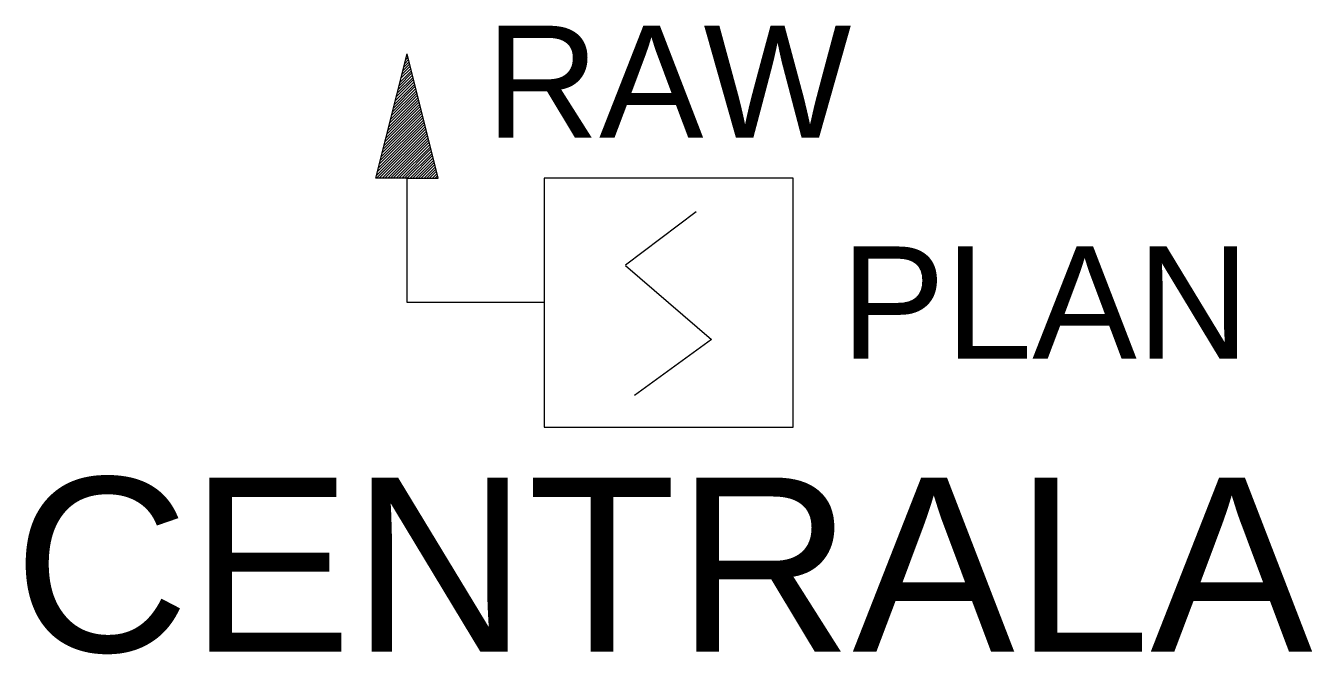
# Model space of a CAD drawing. Header units: millimetres. Extents: x -1032 to 1033, y -565 to 445.
import ezdxf
from ezdxf.enums import TextEntityAlignment as Align

# ---------------------------------------------------------------- set-up
doc = ezdxf.new("R2010")
doc.units = ezdxf.units.MM
doc.header["$LTSCALE"] = 0.25
doc.styles.add('opis_czujki', font='arial.ttf')
doc.styles.add('opis_czujki_2', font='arial.ttf')

msp = doc.modelspace()

# ---------------------------------------------------------------- hatches: boundary and pattern name
h = msp.add_hatch()
h.set_pattern_fill('ANSI31', color=256, style=0)
h.paths.add_polyline_path([(-469.9, 200), (-419.9, 200), (-369.9, 200), (-419.9, 400)])

# ---------------------------------------------------------------- linework, layer by layer
for p, q in [((-469.9, 200), (-419.9, 400)), ((-369.9, 200), (-419.9, 400)), ((-419.9, 200), (-469.9, 200)), ((-419.9, 0), (-419.9, 200)), ((-419.9, 200), (-369.9, 200))]:
    msp.add_line(p, q)

# ---------------------------------------------------------------- texts
for tag, text, height, style, flags, p in [('RAW', 'XX', 180, 'opis_czujki_2', 9, (0, 354.9)), ('CENTRALA', 'xx', 280, 'opis_czujki', 8, (-9, -421.1))]:
    msp.add_attdef(tag, text=text, height=height, dxfattribs=dict(style=style, flags=flags)).set_placement(p, align=Align.MIDDLE_CENTER)
at = {"style": 'opis_czujki_2', "flags": 9}
msp.add_attdef('PLAN', (276.4, -89.8), 'xx', height=180, dxfattribs=at)

# ---------------------------------------------------------------- wipeouts: each hides what was drawn before it
msp.add_wipeout([(-200, 200), (200, 200), (200, -200), (-200, -200)])

# ---------------------------------------------------------------- next in the draw order: linework, layer by layer
for p, q in [((44, 146), (-69.4, 60)), ((-69, 59.5), (69, -59.5)), ((-200, 0), (-419.9, 0)), ((68.7, -59), (-55, -149))]:
    msp.add_line(p, q)
msp.add_lwpolyline([(-200, -200), (200, -200), (200, 200), (-200, 200)], close=True)

doc.saveas('drawing.dxf')
